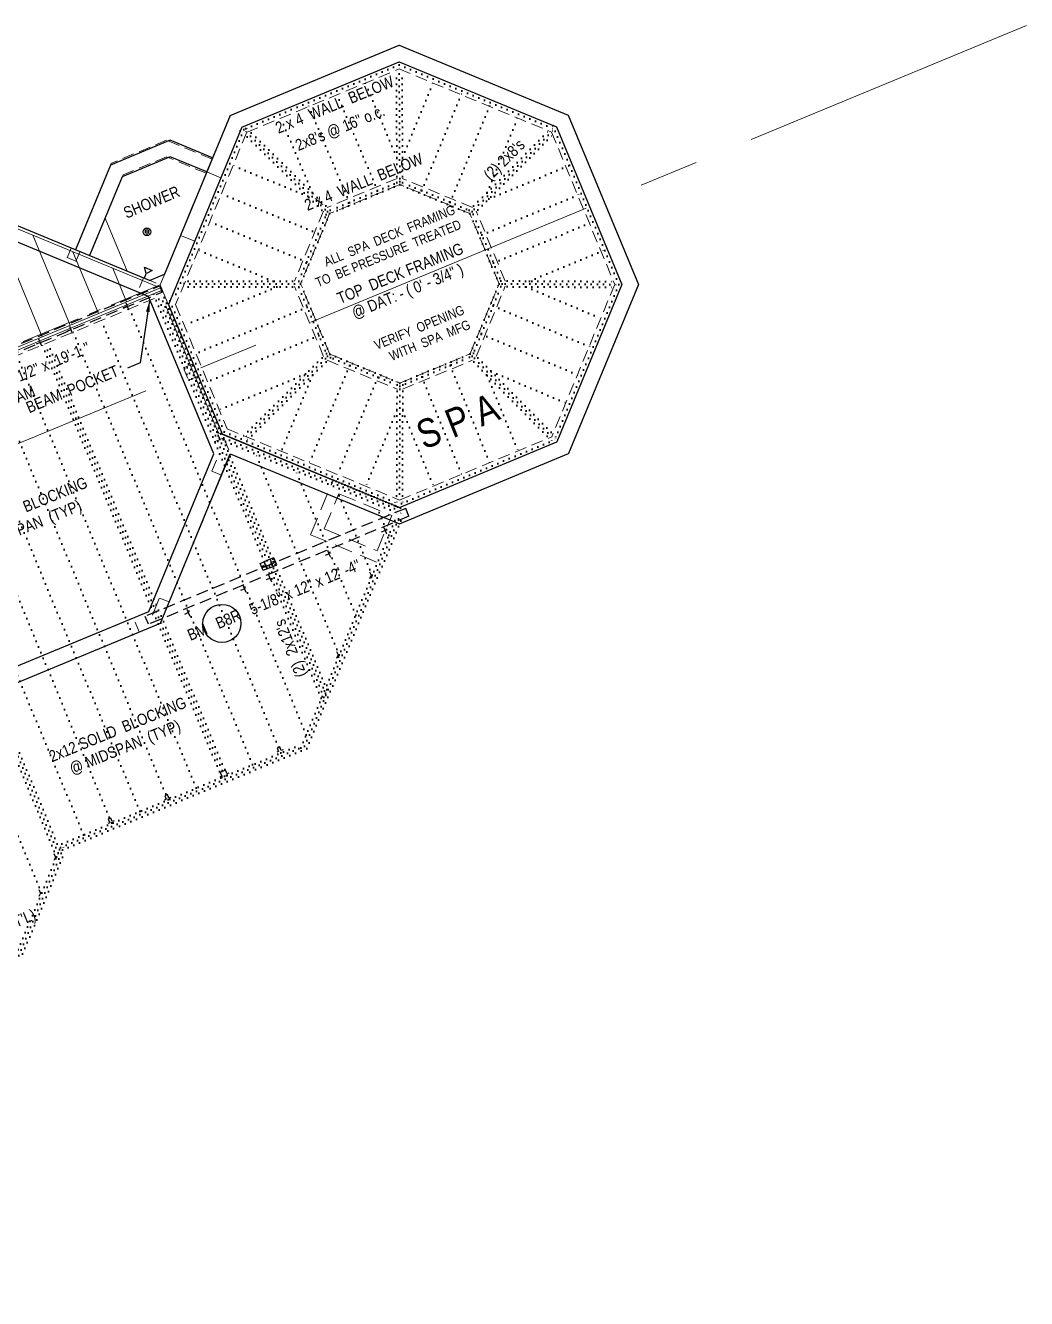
# Model space of a CAD drawing. Header units: inches. Extents: x 2775 to 35778, y 1675 to 10350.
# Drawn here: x 13947 to 14472, y 3447 to 4114 of the extents above; entities that cross this region are included whole.
import ezdxf

# ---------------------------------------------------------------- set-up
doc = ezdxf.new("R2010")
doc.units = ezdxf.units.IN
doc.header["$LTSCALE"] = 0.5
doc.header["$MEASUREMENT"] = 0
for name, pattern in [('CENTER', [2, 1.25, -0.25, 0.25, -0.25]), ('DOT2', [0.125, 0, -0.125]), ('HIDDEN', [0.375, 0.25, -0.125])]:
    doc.linetypes.add(name, pattern=pattern)
for name, color, linetype, lineweight in [('BALCONY', 3, 'CONTINUOUS', 30), ('BEAMS TEXT', 3, 'CONTINUOUS', 20), ('FL JOISTS', 7, 'CONTINUOUS', 20), ('FLOOR BEAMS', 3, 'HIDDEN', 30), ('FOUNDATION', 7, 'CONTINUOUS', 30), ('FOUNDATION TEXT', 7, 'CONTINUOUS', 9), ('GRID', 1, 'CENTER', 20), ('INT WALLS', 4, 'HIDDEN', 9), ('LAYOUT', 6, 'CONTINUOUS', 9), ('PT LUMBER', 7, 'DOT2', 40), ('WALLS', 4, 'HIDDEN', 9)]:
    doc.layers.add(name, color=color, linetype=linetype, lineweight=lineweight)
for name, color, linetype in [('FL FRAMING STEEL', 7, 'CONTINUOUS'), ('LLPLUMBING', 102, 'CONTINUOUS'), ('LLTEXT', 7, 'CONTINUOUS')]:
    doc.layers.add(name, color=color, linetype=linetype)
doc.styles.add('ARCHENT', font='technical.ttf', dxfattribs={"height": 6})
doc.styles.add('ARCHENTLTD', font='technical.ttf', dxfattribs={"height": 6})
doc.dimstyles.new('ARCHENT', dxfattribs={"dimtxt": 6, "dimasz": 6, "dimexe": 9, "dimexo": 3, "dimgap": 1, "dimtad": 0, "dimtoh": 1, "dimdec": 3, "dimzin": 0, "dimdsep": 46, "dimlunit": 4, "dimtxsty": 'ARCHENTLTD', "dimcen": 6, "dimaunit": 1, "dimadec": 0, "dimazin": 0, "dimtfac": 1, "dimtdec": 3, "dimtofl": 0, "dimtmove": 0, "dimatfit": 3, "dimfxl": 1, "dimfrac": 2, "dimtolj": 1, "dimtzin": 0, "dimarcsym": 0})

msp = doc.modelspace()

# ---------------------------------------------------------------- linework, layer by layer
at = {"layer": 'BALCONY', "linetype": 'Continuous', "lineweight": 25, "ltscale": 75}
msp.add_line((14050.3913, 3899.9555), (14108.6145, 3875.8874), dxfattribs=at)
at = {"layer": 'BALCONY', "linetype": 'HIDDEN', "lineweight": 20, "ltscale": 75}
for p, q in [((14096.7717, 3847.2387), (14108.6145, 3875.8874)), ((14103.9557, 3850.2204), (14111.5962, 3868.7034)), ((14111.5962, 3868.7034), (14139.3208, 3857.2427)), ((14131.6803, 3838.7597), (14139.3208, 3857.2427)), ((14096.7717, 3847.2387), (14134.662, 3831.5757)), ((14103.9557, 3850.2204), (14131.6803, 3838.7597))]:
    msp.add_line(p, q, dxfattribs=at)
at = {"layer": 'BEAMS TEXT', "linetype": 'Continuous', "lineweight": 30, "ltscale": 75}
msp.add_circle((14050.2955, 3800.726), 10, dxfattribs=at)
at = {"layer": 'FL FRAMING STEEL', "color": 7, "lineweight": 30, "ltscale": 50}
for p, q in [((13998.7568, 3966.2328), (14000.6038, 3967)), ((13999.8367, 3968.847), (14000.6038, 3967)), ((14000.6038, 3967), (14001.371, 3965.153)), ((13969.2014, 3953.9658), (13971.0484, 3954.733)), ((13970.2813, 3956.58), (13971.0484, 3954.733)), ((13971.0484, 3954.733), (13971.8156, 3952.886)), ((13953.0383, 3947.2573), (13954.8853, 3948.0245)), ((13954.1182, 3949.8715), (13954.8853, 3948.0245)), ((13954.8853, 3948.0245), (13955.6525, 3946.1775)), ((14135.0766, 3851.3174), (14135.8438, 3849.4704)), ((14133.9968, 3848.7032), (14135.8438, 3849.4704)), ((14135.8438, 3849.4704), (14136.6109, 3847.6234)), ((14104.5828, 3836.512), (14106.4298, 3837.2792)), ((14105.6626, 3839.1262), (14106.4298, 3837.2792)), ((14106.4298, 3837.2792), (14107.197, 3835.4321)), ((14073.6454, 3823.6618), (14075.4924, 3824.429)), ((14074.7252, 3826.276), (14075.4924, 3824.429)), ((14075.4924, 3824.429), (14076.2595, 3822.582)), ((14127.7132, 3827.8396), (14128.483, 3825.9937)), ((14128.483, 3825.9937), (14127.722, 3824.1441)), ((14060.2406, 3818.1334), (14062.0876, 3818.9006)), ((14061.3204, 3820.7476), (14062.0876, 3818.9006)), ((14062.0876, 3818.9006), (14062.8548, 3817.0536)), ((14030.7961, 3805.5993), (14032.6431, 3806.3665)), ((14031.8759, 3808.2135), (14032.6431, 3806.3665)), ((14032.6431, 3806.3665), (14033.4103, 3804.5195)), ((14110.4263, 3786.0208), (14111.1961, 3784.1749)), ((14111.1961, 3784.1749), (14110.4351, 3782.3253)), ((13962.2072, 3680.1216), (13962.977, 3678.2757)), ((13962.977, 3678.2757), (13962.216, 3676.4261)), ((13954.336, 3661.252), (13955.1058, 3659.4061)), ((13955.1058, 3659.4061), (13954.3448, 3657.5565))]:
    msp.add_line(p, q, dxfattribs=at)
at = {"layer": 'FL FRAMING STEEL', "color": 5, "linetype": 'Continuous', "ltscale": 0.5}
for p, q in [((14070.3763, 3832.1796), (14072.3395, 3832.9928)), ((14071.907, 3828.4841), (14070.3763, 3832.1796)), ((14075.5731, 3834.3322), (14072.3395, 3832.9928)), ((14072.3395, 3832.9928), (14073.8702, 3829.2973)), ((14073.8702, 3829.2973), (14077.1038, 3830.6367)), ((14077.5363, 3835.1454), (14075.5731, 3834.3322)), ((14077.1038, 3830.6367), (14075.5731, 3834.3322)), ((14077.1038, 3830.6367), (14079.0671, 3831.4499)), ((14079.0671, 3831.4499), (14077.5363, 3835.1454)), ((14073.8702, 3829.2973), (14071.907, 3828.4841))]:
    msp.add_line(p, q, dxfattribs=at)
at = {"layer": 'FL FRAMING STEEL', "color": 5, "linetype": 'HIDDEN', "ltscale": 0.125}
for p, q in [((14072.5705, 3833.0884), (14074.1012, 3829.3929)), ((14076.8729, 3830.541), (14075.3421, 3834.2365))]:
    msp.add_line(p, q, dxfattribs=at)
at = {"layer": 'FL FRAMING STEEL', "color": 7, "linetype": 'Continuous', "lineweight": 30, "ltscale": 0.5}
for p, q in [((14080.0372, 3733.5572), (14079.1133, 3733.1746)), ((14080.6576, 3735.979), (14079.2718, 3735.405)), ((14079.2718, 3735.405), (14080.0372, 3733.5572)), ((14081.423, 3734.1313), (14080.6576, 3735.979)), ((14082.3469, 3734.514), (14081.423, 3734.1313)), ((14052.1968, 3723.7143), (14049.4252, 3722.5662)), ((14052.9622, 3721.8665), (14052.1968, 3723.7143)), ((14050.1905, 3720.7185), (14049.2667, 3720.3358)), ((14049.4252, 3722.5662), (14050.1905, 3720.7185)), ((14053.885, 3722.2517), (14052.9622, 3721.8665)), ((14021.7262, 3710.9645), (14020.3404, 3710.3905)), ((14020.3404, 3710.3905), (14021.1057, 3708.5427)), ((14022.4915, 3709.1168), (14021.7262, 3710.9645)), ((14021.1057, 3708.5427), (14020.1818, 3708.16)), ((14023.4154, 3709.4994), (14022.4915, 3709.1168)), ((13992.0459, 3698.6705), (13990.6601, 3698.0965)), ((13990.6601, 3698.0965), (13991.4255, 3696.2488)), ((13992.8113, 3696.8228), (13992.0459, 3698.6705)), ((13993.7352, 3697.2055), (13992.8113, 3696.8228)), ((13991.4255, 3696.2488), (13990.5016, 3695.8661))]:
    msp.add_line(p, q, dxfattribs=at)
at = {"layer": 'FL FRAMING STEEL', "color": 5, "linetype": 'Continuous', "ltscale": 0.5}
for centre in [(14072.0778, 3830.6833), (14077.3765, 3832.9182)]:
    msp.add_circle(centre, 0.375, dxfattribs=at)
at = {"layer": 'FL JOISTS', "ltscale": 75}
msp.add_line((14016.7445, 3977.107), (13927.2123, 4014.1176), dxfattribs=at)
at = {"layer": 'FL JOISTS', "ltscale": 50}
for p, q in [((13955.9716, 3950.953), (13930.2742, 4012.8519)), ((13970.7492, 3957.0869), (13951.1872, 4004.207)), ((13985.5267, 3963.2207), (13972.1002, 3995.562)), ((14000.3043, 3969.3545), (13993.0132, 3986.917)), ((13504.1014, 3763.392), (14017.9986, 3976.699)), ((13504.6765, 3762.0066), (14018.5726, 3975.3132)), ((14020.8423, 3967.2319), (14048.3955, 3900.8469))]:
    msp.add_line(p, q, dxfattribs=at)
at = {"layer": 'FLOOR BEAMS', "ltscale": 50}
for p, q in [((13806.667, 3890.0672), (14017.6159, 3977.6232)), ((14017.6157, 3977.6236), (14018.9553, 3974.3892)), ((13808.0141, 3886.8155), (14018.9553, 3974.3892)), ((14146.6577, 3861.0353), (14010.1074, 3804.4295)), ((14148.3861, 3856.871), (14146.6565, 3861.0382)), ((14148.3861, 3856.871), (14011.8287, 3800.272)), ((14011.8321, 3800.2637), (14010.1062, 3804.4324))]:
    msp.add_line(p, q, dxfattribs=at)
at = {"layer": 'FOUNDATION', "ltscale": 50}
for p, q in [((14054.5647, 4066.9744), (14143.234, 4103.7767)), ((14143.234, 4103.7767), (14231.9542, 4067.1017)), ((14060.692, 4060.8559), (14143.2402, 4095.1175)), ((14143.2402, 4095.1175), (14225.8357, 4060.9744)), ((14054.5647, 4066.9744), (14020.1904, 3983.8167)), ((14231.9542, 4067.1017), (14268.7558, 3978.434)), ((14060.692, 4060.8559), (14022.2277, 3967.8069)), ((14225.8357, 4060.9744), (14260.0967, 3978.4278)), ((14260.0967, 3978.4278), (14225.9536, 3895.8323)), ((14268.7558, 3978.434), (14232.0809, 3889.7138)), ((14022.2277, 3967.8069), (14050.3559, 3900.0365)), ((14050.4147, 3900.0122), (14143.407, 3861.5713)), ((14143.407, 3861.5713), (14225.9536, 3895.8323)), ((14054.6929, 3889.5871), (14143.4131, 3852.9122)), ((14143.4131, 3852.9122), (14232.0809, 3889.7138))]:
    msp.add_line(p, q, dxfattribs=at)
at = {"layer": 'FOUNDATION', "ltscale": 150}
for p, q in [((14023.2171, 4053.964), (13991.8681, 4040.9526)), ((14045.3966, 4044.7952), (14023.217, 4053.9638)), ((14023.2229, 4045.3047), (13997.9962, 4034.8344)), ((14042.3404, 4037.402), (14023.2229, 4045.3047)), ((13991.8689, 4040.9529), (13973.5316, 3996.5934)), ((13997.9962, 4034.8344), (13980.9249, 3993.5372))]:
    msp.add_line(p, q, dxfattribs=at)
at = {"layer": 'FOUNDATION', "lineweight": 20, "ltscale": 50}
for p, q in [((14042.4001, 4037.3773), (14049.7933, 4034.3211)), ((14028.6472, 4004.1078), (14036.0404, 4001.0516))]:
    msp.add_line(p, q, dxfattribs=at)
at = {"layer": 'FOUNDATION', "ltscale": 75}
for p, q in [((14012.3466, 3980.5481), (13929.1715, 4014.9308)), ((14011.7732, 3972.1286), (13929.1777, 4006.2717)), ((14046.0353, 3889.5815), (14011.7732, 3972.1286)), ((14011.8912, 3806.9865), (14046.0353, 3889.5815)), ((14018.0185, 3800.8679), (14054.6945, 3889.5877)), ((13923.2188, 3770.183), (14011.8912, 3806.9865)), ((13929.3507, 3764.0663), (14018.0185, 3800.8679))]:
    msp.add_line(p, q, dxfattribs=at)
at = {"layer": 'FOUNDATION', "lineweight": 20, "ltscale": 150}
msp.add_line((14000.5879, 3985.4089), (13989.0876, 4013.1171), dxfattribs=at)
at = {"layer": 'FOUNDATION', "color": 7, "ltscale": 75}
msp.add_line((14012.3466, 3980.5481), (14020.1904, 3983.8167), dxfattribs=at)
at = {"layer": 'FOUNDATION', "linetype": 'HIDDEN', "lineweight": 20, "ltscale": 75}
msp.add_line((14054.7371, 3889.4849), (14143.4485, 3852.8312), dxfattribs=at)
at = {"layer": 'GRID', "ltscale": 50}
for p, q in [((14054.5667, 4066.9761), (14143.2344, 4103.7777)), ((14143.2344, 4103.7777), (14231.9547, 4067.1028)), ((14054.5667, 4066.9761), (14017.8918, 3978.2559)), ((14231.9547, 4067.1028), (14268.7563, 3978.4351)), ((13929.1715, 4014.9308), (14017.8918, 3978.2559)), ((13715.1693, 3852.6239), (14017.8918, 3978.2559)), ((14017.8918, 3978.2559), (14054.6934, 3889.5882)), ((14268.7563, 3978.4351), (14232.0814, 3889.7148)), ((14054.7371, 3889.4849), (14018.0185, 3800.8679)), ((14054.7371, 3889.4849), (14143.4136, 3852.9132)), ((14143.4136, 3852.9132), (14232.0814, 3889.7148)), ((13929.3507, 3764.0663), (14018.0185, 3800.8679))]:
    msp.add_line(p, q, dxfattribs=at)
at = {"layer": 'INT WALLS', "color": 4, "ltscale": 50}
for p, q in [((14063.3213, 4058.1577), (14143.2594, 4091.336)), ((14143.2594, 4091.336), (14223.154, 4058.2957)), ((14063.3213, 4058.1577), (14026.0161, 3967.8097)), ((14223.154, 4058.2957), (14256.3083, 3978.4251)), ((14142.2257, 4034.0068), (14105.4436, 4018.7403)), ((14143.5674, 4030.7741), (14106.7853, 4015.5077)), ((14180.3714, 4015.5602), (14143.5674, 4030.7741)), ((14181.7084, 4018.7948), (14144.9045, 4034.0087)), ((14103.5507, 4016.8448), (14088.3368, 3980.0408)), ((14106.7853, 4015.5077), (14091.5714, 3978.7037)), ((14195.6378, 3978.7781), (14180.3714, 4015.5602)), ((14198.8704, 3980.1198), (14183.604, 4016.9019)), ((14103.6055, 3940.5806), (14088.339, 3977.3628)), ((14106.8381, 3941.9223), (14091.5717, 3978.7045)), ((14180.4239, 3941.9741), (14195.6378, 3978.7781)), ((14183.6585, 3940.637), (14198.8724, 3977.441)), ((14256.3083, 3978.4251), (14223.2728, 3898.5089)), ((14026.0161, 3967.8097), (14053.0328, 3902.7172)), ((14105.5007, 3938.687), (14142.3047, 3923.4731)), ((14106.8378, 3941.9216), (14143.6417, 3926.7077)), ((14143.6417, 3926.7077), (14180.4239, 3941.9741)), ((14144.9835, 3923.4751), (14181.7656, 3938.7415)), ((14053.0328, 3902.7172), (14143.4206, 3865.3529)), ((14143.4206, 3865.3529), (14223.2728, 3898.5089))]:
    msp.add_line(p, q, dxfattribs=at)
at = {"layer": 'INT WALLS', "lineweight": 9, "ltscale": 50}
msp.add_line((13498.3069, 3756.6602), (14016.6189, 3971.7859), dxfattribs=at)
at = {"layer": 'LAYOUT', "color": 6, "linetype": 'CENTER', "lineweight": 5, "ltscale": 250}
msp.add_line((14472.2755, 4114.1577), (12862.1748, 3446.8403), dxfattribs=at)
at = {"layer": 'LLPLUMBING', "color": 5, "ltscale": 50}
for p, q in [((14009.9555, 4007.0531), (14009.9555, 4005.2047)), ((14010.9558, 4007.5034), (14010.9102, 4004.4919)), ((14011.8057, 4006.9945), (14011.8351, 4005.146)), ((14010.6159, 3984.1216), (14009.6724, 3987.4953)), ((14009.6724, 3987.4953), (14013.7445, 3985.7588)), ((14009.722, 3981.6409), (14010.6159, 3984.1216)), ((14013.7445, 3985.7588), (14010.6655, 3984.1216))]:
    msp.add_line(p, q, dxfattribs=at)
msp.add_circle((14010.9363, 4005.9857), 2, dxfattribs=at)
at = {"layer": 'PT LUMBER', "ltscale": 50}
for p, q in [((14059.8816, 4058.8954), (14145.2006, 4094.3071)), ((14142.0616, 4031.7732), (14141.7515, 4092.8756)), ((14143.2413, 4093.4939), (14224.6876, 4059.8276)), ((14143.5667, 4030.7749), (14143.2484, 4093.4969)), ((14145.0616, 4031.7796), (14144.7516, 4092.8697)), ((14141.9946, 4044.9712), (14124.642, 4085.9581)), ((14144.9946, 4044.995), (14161.7676, 4085.7876)), ((14131.957, 4027.6406), (14109.9081, 4079.7202)), ((14155.1406, 4027.5969), (14176.5655, 4079.7031)), ((14117.2231, 4021.4027), (14095.1741, 4073.4823)), ((14169.9385, 4021.5123), (14191.3634, 4073.6185)), ((14097.666, 4026.5572), (14080.4402, 4067.2444)), ((14189.3507, 4026.6498), (14206.1613, 4067.5339)), ((14061.7706, 4059.6794), (14023.8513, 3967.8081)), ((14105.0123, 4015.1452), (14061.1532, 4058.1837)), ((14106.784, 4015.5082), (14061.7706, 4059.6794)), ((14107.1267, 4017.2735), (14063.2756, 4060.3041)), ((14180.0194, 4017.3288), (14223.1863, 4060.4482)), ((14180.3714, 4015.5602), (14224.6876, 4059.8276)), ((14182.1415, 4015.2083), (14225.3096, 4058.3289)), ((14223.8752, 4061.7848), (14259.2863, 3976.4674)), ((14095.3222, 4024.6539), (14054.3021, 4041.5847)), ((14190.1852, 4023.2431), (14232.5704, 4040.8351)), ((14143.5585, 4032.3945), (14105.6217, 4016.6488)), ((14143.5674, 4030.7741), (14106.7853, 4015.5077)), ((14181.5207, 4016.7083), (14143.5584, 4032.401)), ((14180.3714, 4015.5602), (14143.5674, 4030.7741)), ((14100.8414, 4005.0667), (14048.1977, 4026.795)), ((14186.6122, 4004.4368), (14238.7039, 4026.0574)), ((14094.737, 3990.2769), (14042.0934, 4012.0052)), ((14105.6303, 4016.6403), (14089.9481, 3978.7033)), ((14106.7853, 4015.5077), (14091.5714, 3978.7037)), ((14195.6378, 3978.7781), (14180.3714, 4015.5602)), ((14197.2654, 3978.7697), (14181.5194, 4016.7071)), ((14192.7457, 3989.6591), (14244.8374, 4011.2797)), ((14077.2283, 3980.1942), (14035.989, 3997.2155)), ((14211.6671, 3980.189), (14250.9709, 3996.502)), ((14091.5721, 3978.7045), (14028.3301, 3978.6593)), ((14090.5683, 3980.2038), (14028.9494, 3980.1598)), ((14105.6875, 3940.7816), (14089.9481, 3978.7033)), ((14106.8381, 3941.9223), (14091.5717, 3978.7045)), ((14180.4239, 3941.9741), (14195.6378, 3978.7781)), ((14181.5671, 3940.8132), (14197.2575, 3978.7697)), ((14195.6371, 3978.7788), (14258.4731, 3978.4266)), ((14196.6388, 3977.2732), (14257.8545, 3976.9301)), ((14196.6413, 3980.2732), (14257.8491, 3979.9302)), ((14258.4731, 3978.4266), (14224.7969, 3896.9606)), ((14102.3488, 3761.5654), (14014.3403, 3973.5565)), ((14103.7341, 3762.1406), (14015.7257, 3974.1315)), ((14104.5445, 3764.1008), (14017.111, 3974.7065)), ((14105.3548, 3766.0611), (14018.4964, 3975.2816)), ((14090.5705, 3977.2038), (14027.7108, 3977.1589)), ((14079.0986, 3977.1956), (14028.6463, 3956.2553)), ((14209.8606, 3977.1991), (14250.9877, 3959.7963)), ((14094.5388, 3742.3666), (14000.8794, 3967.9692)), ((14023.0381, 3969.7674), (14052.3163, 3899.2261)), ((14095.021, 3966.4808), (14034.7798, 3941.4776)), ((14192.5299, 3967.159), (14244.7526, 3945.0612)), ((14081.1366, 3732.9198), (13986.1019, 3961.8353)), ((14066.3595, 3726.7851), (13971.3243, 3955.7015)), ((14101.1545, 3951.7031), (14040.9133, 3926.6999)), ((14186.2948, 3952.4239), (14238.5174, 3930.3261)), ((14050.1969, 3720.0752), (13955.1614, 3948.9926)), ((14051.5823, 3720.6503), (13956.5468, 3949.5677)), ((14052.9677, 3721.2254), (13957.9321, 3950.1427)), ((14022.028, 3708.3807), (13926.9916, 3937.3)), ((14036.8051, 3714.5155), (13941.7692, 3943.4339)), ((14105.0663, 3942.2782), (14060.0679, 3897.6454)), ((14106.838, 3941.9227), (14061.5714, 3897.024)), ((14107.1856, 3940.1547), (14063.0749, 3896.4026)), ((14105.6821, 3940.7762), (14143.6359, 3925.087)), ((14106.8378, 3941.9216), (14143.6417, 3926.7077)), ((14143.6359, 3925.0812), (14181.5592, 3940.8213)), ((14143.6417, 3926.7077), (14180.4239, 3941.9741)), ((14180.0645, 3940.2009), (14223.2912, 3896.3514)), ((14180.423, 3941.9738), (14224.7859, 3896.9718)), ((14182.1894, 3942.3186), (14225.4192, 3898.466)), ((14007.2508, 3702.246), (13912.2141, 3931.1662)), ((14094.188, 3931.4882), (14047.0468, 3911.9222)), ((14097.8468, 3930.8919), (14080.5984, 3889.1599)), ((14117.2656, 3935.9874), (14095.3852, 3883.0483)), ((14170.0077, 3935.966), (14191.5154, 3883.1021)), ((14189.4191, 3930.7115), (14206.3358, 3889.1317)), ((14191.544, 3932.8292), (14232.2823, 3915.591)), ((13992.4736, 3696.1112), (13897.4365, 3925.0324)), ((14132.0524, 3929.8758), (14110.1719, 3876.9367)), ((14142.1381, 3925.7061), (14141.915, 3863.8169)), ((14143.6417, 3926.7077), (14143.4128, 3863.1978)), ((14145.1381, 3925.7047), (14144.9151, 3863.8213)), ((14155.1874, 3929.9364), (14176.6951, 3877.0724)), ((13977.6965, 3689.9764), (13882.659, 3918.8986)), ((13963.5685, 3678.3657), (13866.496, 3912.1897)), ((13964.3789, 3680.326), (13867.8814, 3912.7647)), ((13965.1892, 3682.2862), (13869.2668, 3913.3398)), ((14142.0897, 3912.2731), (14124.9587, 3870.8251)), ((14145.0898, 3912.2985), (14161.8747, 3871.0427)), ((13955.7354, 3659.4166), (13853.1039, 3906.6309)), ((14048.3616, 3899.2378), (14144.5689, 3859.4679)), ((14049.175, 3897.2784), (14142.6096, 3858.6547)), ((14051.5031, 3901.1854), (14143.4128, 3863.1978)), ((14141.4465, 3862.3817), (14226.764, 3897.7927)), ((14111.8257, 3784.1854), (14068.1274, 3889.4439)), ((14120.4692, 3805.0948), (14089.0404, 3880.799)), ((14129.1126, 3826.0041), (14109.9534, 3872.154)), ((14091.7167, 3735.5398), (14143.1826, 3860.0409)), ((14093.676, 3736.353), (14145.1185, 3860.7975)), ((14094.8249, 3735.2058), (14146.5047, 3860.2244)), ((14137.7561, 3846.9135), (14130.8664, 3863.5091)), ((13965.5576, 3683.1774), (14095.6353, 3737.1662)), ((13966.368, 3685.1378), (14092.5271, 3737.5002)), ((13966.7065, 3682.0302), (14094.8249, 3735.2058)), ((13943.4776, 3629.7637), (13966.368, 3685.1378)), ((13943.8162, 3626.6564), (13967.5169, 3683.9906)), ((13945.7751, 3627.4688), (13968.6657, 3682.8434))]:
    msp.add_line(p, q, dxfattribs=at)
at = {"layer": 'PT LUMBER', "ltscale": 25}
for p, q in [((14047.5481, 3901.1971), (14050.4136, 3900.0126)), ((14048.3955, 3900.8469), (14050.4136, 3900.0126)), ((14108.6145, 3875.8874), (14146.5047, 3860.2244))]:
    msp.add_line(p, q, dxfattribs=at)
at = {"layer": 'WALLS', "ltscale": 50}
for p, q in [((14054.6016, 4066.8941), (14143.2694, 4103.6957)), ((14143.2694, 4103.6957), (14231.9896, 4067.0208)), ((14060.7289, 4060.7755), (14143.2756, 4095.0366)), ((14143.2756, 4095.0366), (14225.871, 4060.8935)), ((14054.5667, 4066.9761), (14017.8918, 3978.2559)), ((14231.9896, 4067.0208), (14268.7912, 3978.353)), ((14060.7289, 4060.7755), (14022.2637, 3967.7245)), ((14225.871, 4060.8935), (14260.1321, 3978.3469)), ((14021.2533, 4053.9727), (13992.0392, 4041.8474)), ((14045.1728, 4044.0849), (14021.2533, 4053.9727)), ((14021.2594, 4045.3135), (13998.4903, 4035.8632)), ((14042.1166, 4036.6917), (14021.2594, 4045.3135)), ((13992.2683, 4041.7526), (13973.5666, 3996.5113)), ((13998.4903, 4035.8632), (13980.9598, 3993.4551)), ((14260.1321, 3978.3469), (14225.989, 3895.7514)), ((14268.7912, 3978.353), (14232.1163, 3889.6328)), ((14143.4424, 3861.4903), (14225.989, 3895.7514))]:
    msp.add_line(p, q, dxfattribs=at)
at = {"layer": 'WALLS', "color": 4, "ltscale": 75}
for p, q in [((13969.0927, 3992.3804), (13971.2336, 3997.4774)), ((13975.8775, 3995.6236), (13971.2568, 3997.5337)), ((13973.7476, 3990.5527), (13969.1268, 3992.4628)), ((13973.7136, 3990.4703), (13975.8435, 3995.5412)), ((14007.0263, 3976.8205), (14009.1562, 3981.8915)), ((14030.0363, 3934.6491), (14035.1281, 3936.7287)), ((14032.3366, 3929.107), (14030.4198, 3933.7251)), ((14037.4281, 3931.1872), (14035.5119, 3935.8041)), ((14032.7198, 3928.1837), (14037.7749, 3930.2484)), ((14046.1372, 3895.8573), (14051.229, 3897.937)), ((14050.1095, 3878.4966), (14054.7371, 3889.4849)), ((14050.1095, 3878.4966), (14045.0659, 3880.5495)), ((14013.8079, 3805.0753), (14017.5165, 3814.0299)), ((14022.6035, 3811.9591), (14017.5165, 3814.0299)), ((14018.0185, 3800.8679), (14022.6034, 3811.959))]:
    msp.add_line(p, q, dxfattribs=at)
at = {"layer": 'WALLS', "color": 4, "ltscale": 50}
for p, q in [((14045.0659, 3880.5495), (14048.7743, 3889.5038)), ((14004.8322, 3801.3371), (14006.9389, 3796.2565))]:
    msp.add_line(p, q, dxfattribs=at)

# ---------------------------------------------------------------- texts
at = {"layer": 'BEAMS TEXT', "linetype": 'Continuous', "lineweight": 9, "char_height": 6, "attachment_point": 5, "rotation": 22.6375, "style": 'ARCHENTLTD'}
for s, insert in [('BM   B9R   3-1/2" x 9-1/2" x  19\'-1 "\\PPARALLAM \\P\\P  ', (13936.8589, 3911.2308)), ('BM   B8R   5-1/8" x 12" x 12\' -4"\\P\\P  ', (14081.388, 3803.7417))]:
    msp.add_mtext(s, dxfattribs=dict(at, insert=insert))
at = {"layer": 'FOUNDATION TEXT', "ltscale": 50, "insert": (14173.9188, 3906.7127), "char_height": 15, "attachment_point": 5, "rotation": 21.7585503, "style": 'ARCHENT'}
msp.add_mtext('S P A', dxfattribs=at)
at = {"layer": 'LLTEXT', "linetype": 'Continuous', "lineweight": 9, "style": 'ARCHENTLTD'}
for s, insert, char_height, attachment_point, rotation in [('2 x 4  WALL  BELOW\\P\\P  ', (14138.7956, 4087.9974), 6, 3, 22.32), ('2x8\'s @ 16" o.c.\\P\\P  ', (14134.0767, 4072.7049), 6, 3, 22.32), ("(2) 2x8's\\P\\P  ", (14205.4407, 4055.1888), 6, 3, 44.82), ('2 x 4  WALL  BELOW\\P\\P  ', (14154.0399, 4047.5399), 6, 3, 22.32), ('ALL  SPA  DECK  FRAMING\\PTO  BE PRESSURE  TREATED\\P\\P  ', (14171.2282, 4020.2262), 5, 3, 22.32), ('TOP  DECK FRAMING\\P@ DAT: - ( 0\' - 3/4" )\\P\\P  ', (14149.822, 3969.557), 6, 5, 22.32), ('VERIFY  OPENING\\PWITH  SPA  MFG\\P\\P  ', (14176.0722, 3967.7384), 5, 3, 22.32), ("(2)  2x12's\\P\\P  ", (14077.424, 3801.2717), 6, 3, 111.8712438)]:
    msp.add_mtext(s, dxfattribs=dict(at, insert=insert, char_height=char_height, attachment_point=attachment_point, rotation=rotation))
at = {"layer": 'LLTEXT', "linetype": 'Continuous', "lineweight": 9, "ltscale": 1.5, "char_height": 6, "attachment_point": 5, "rotation": 22.7526421, "style": 'ARCHENTLTD'}
for s, insert in [('SHOWER', (14013.4054, 4021.5506)), ('BEAM  POCKET', (13971.8374, 3923.5111))]:
    msp.add_mtext(s, dxfattribs=dict(at, insert=insert))
at = {"layer": 'LLTEXT', "color": 7, "linetype": 'Continuous', "lineweight": 9, "char_height": 6, "attachment_point": 5, "style": 'ARCHENTLTD'}
for s, insert, rotation in [('2x12 SOLID  BLOCKING\\P@ MIDSPAN  (TYP)\\P\\P  ', (13949.7213, 3845.7745), 22.1784195), ('2x12 SOLID  BLOCKING\\P@ MIDSPAN  (TYP)\\P\\P  ', (14001.611, 3730.4698), 22.1784195), ("TYP (2) 2x12 HEADER \\P(DOTTED  LINES =  WOLMANIZED  [PT] MAT'L)\\P\\P  ", (13884.649, 3614.3159), 22.3852778)]:
    msp.add_mtext(s, dxfattribs=dict(at, insert=insert, rotation=rotation))

# ---------------------------------------------------------------- leaders
at = {"layer": 'FL FRAMING STEEL', "color": 7, "lineweight": 9, "ltscale": 50}
msp.add_leader([(14012.3631, 3969.9548), (14007.366, 3937.2829), (14000.7943, 3934.4443)], dimstyle='ARCHENT', override={"dimgap": 1, "dimtad": 0}, dxfattribs=at)

doc.saveas('drawing.dxf')
